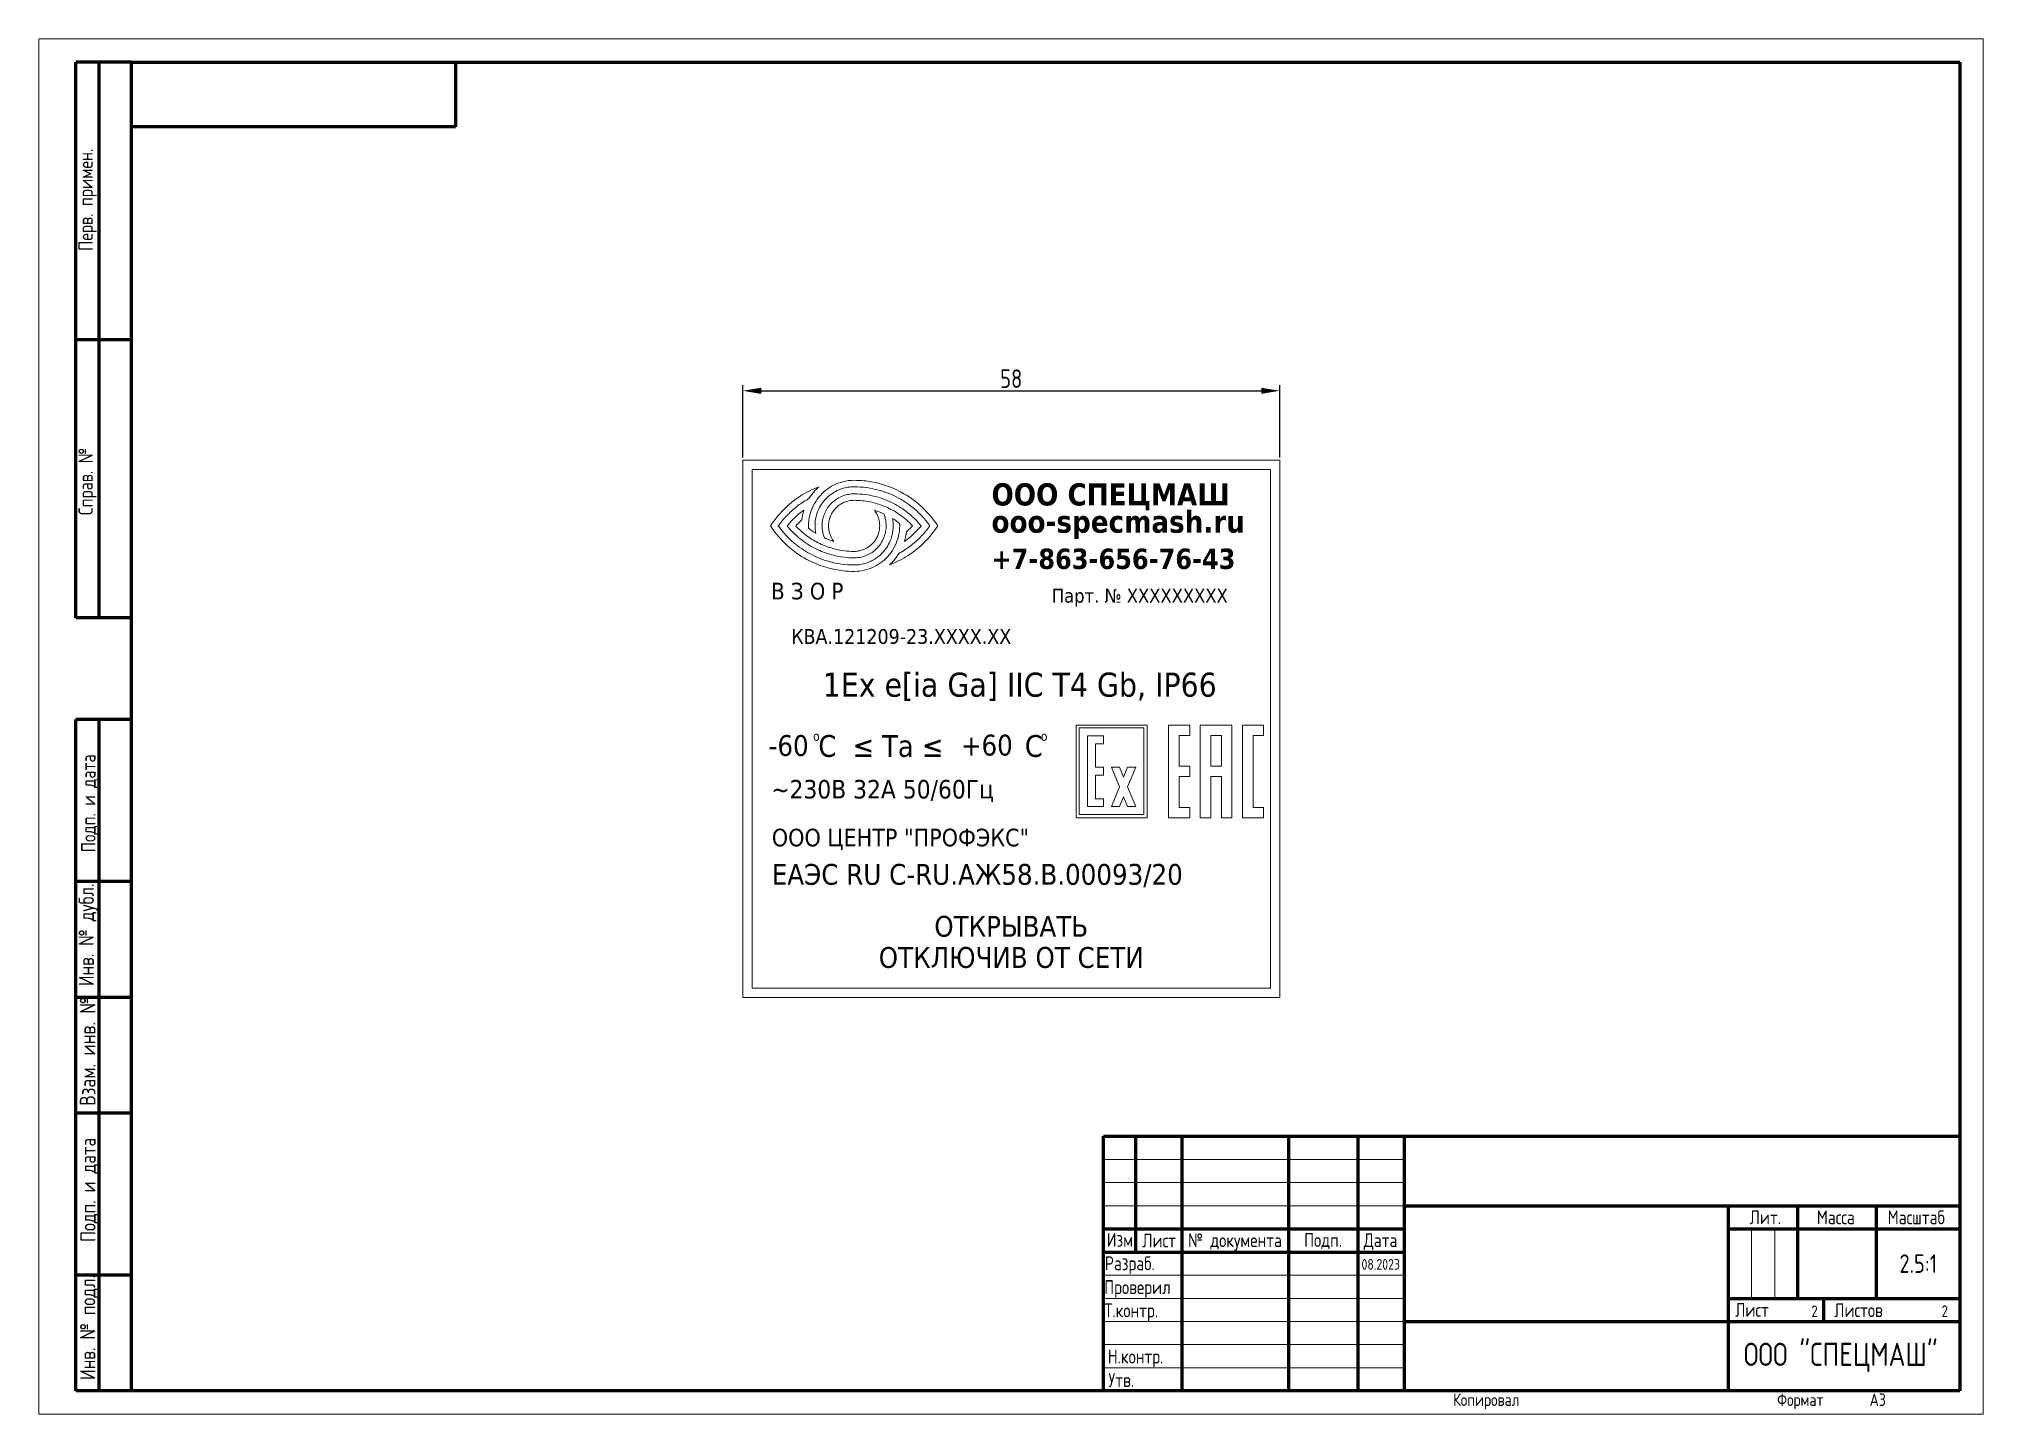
# Model space of a CAD drawing. Header units: millimetres. Extents: x -20 to 400, y -5 to 292.
import ezdxf
from ezdxf.enums import TextEntityAlignment as Align

# ---------------------------------------------------------------- set-up
doc = ezdxf.new("R2010")
doc.units = ezdxf.units.MM
doc.linetypes.add('K5LT_BASIC', pattern=[0])
doc.linetypes.add('K5LT_THIN', pattern=[0])
for name, color, linetype in [('BORDER_TEXT', 7, 'Continuous'), ('TEXT', 4, 'Continuous'), ('TEXT_TRANSLATION_EN', 51, 'Continuous'), ('TITLE_TEXT', 7, 'Continuous')]:
    doc.layers.add(name, color=color, linetype=linetype)
doc.layers.add('Системный слой (1)', color=252, linetype='Continuous', true_color=0x909090)
doc.styles.get("Standard").update_dxf_attribs({"font": 'GOST_A.TTF'})
doc.styles.add('Tahoma', font='tahomabd.ttf', dxfattribs={"height": 3})
doc.dimstyles.get("Standard").update_dxf_attribs({"dimtxt": 4, "dimasz": 4, "dimexe": 1.25, "dimexo": 0.625, "dimtad": 1, "dimtxsty": 'Standard', "dimcen": 2.5, "dimazin": 3, "dimtfac": 1, "dimtmove": 0, "dimatfit": 3})

# ---------------------------------------------------------------- blocks, each defined once
blk = doc.blocks.new('Border_A3')
at = {"color": 7, "linetype": 'K5LT_THIN', "lineweight": 18}
for p, q in [((-20, -5), (-20, 292)), ((-20, 292), (400, 292)), ((400, 292), (400, -5)), ((210, 50), (275, 50)), ((210, 45), (275, 45)), ((210, 40), (275, 40)), ((349.96, 20), (349.96, 35)), ((354.98, 20), (354.98, 35)), ((210, 25), (275, 25)), ((210, 20), (275, 20)), ((210, 15), (275, 15)), ((210, 10), (275, 10)), ((210, 5), (275, 5)), ((400, -5), (-20, -5))]:
    blk.add_line(p, q, dxfattribs=at)
at = {"color": 7, "linetype": 'K5LT_BASIC', "lineweight": 60}
for p, q in [((-12, 167), (-12, 287)), ((0, 287), (-12, 287)), ((-7, 167), (-7, 287)), ((0, 0), (0, 287)), ((0, 287), (395, 287)), ((70, 287), (70, 273)), ((395, 287), (395, 0)), ((70, 273), (0, 273)), ((0, 227), (-12, 227)), ((0, 167), (-12, 167)), ((-12, 0), (-12, 145)), ((0, 145), (-12, 145)), ((-7, 0), (-7, 145)), ((0, 110), (-12, 110)), ((0, 85), (-12, 85)), ((0, 60), (-12, 60)), ((210, 55), (395, 55)), ((210, 0), (210, 55)), ((217, 30), (217, 55)), ((227, 0), (227, 55)), ((250, 0), (250, 55)), ((265, 0), (265, 55)), ((275, 0), (275, 55)), ((275, 40), (395, 40)), ((345, 0), (345, 40)), ((360, 20), (360, 40)), ((377, 20), (377, 40)), ((210, 35), (275, 35)), ((345, 35), (360, 35)), ((360, 35), (395, 35)), ((210, 30), (275, 30)), ((0, 25), (-12, 25)), ((345, 20), (395, 20)), ((365.57, 15), (365.57, 20)), ((275, 15), (345, 15)), ((345, 15), (395, 15)), ((0, 0), (-12, 0)), ((395, 0), (0, 0))]:
    blk.add_line(p, q, dxfattribs=at)
blk.add_line((345, 40), (275, 40))
at = {"color": 7, "char_height": 3.1, "attachment_point": 1, "rotation": 90, "line_spacing_factor": 1.064516}
for s, insert in [('Перв. примен.', (-11.45, 246.21)), ('Справ. №', (-11.45, 189.14)), ('Подп. и дата', (-10.86, 116.35))]:
    blk.add_mtext(s, dxfattribs=dict(at, insert=insert))
at = {"color": 7, "attachment_point": 1, "rotation": 90}
for s, insert, char_height in [('Инв. № дубл.', (-11.41, 87.42), 3.3), ('Взам. инв. №', (-11.17, 61.58), 3.4), ('Инв. № подл.', (-11.11, 2.37), 3.3)]:
    blk.add_mtext(s, dxfattribs=dict(at, insert=insert, char_height=char_height))
at = {"insert": (-11.04, 32.18), "char_height": 3.3, "attachment_point": 1, "rotation": 90}
blk.add_mtext_dynamic_manual_height_columns('Подп. и дата', width=23.8857, gutter_width=12.5, heights=[0], dxfattribs=at)
at = {"color": 7, "char_height": 2.7, "attachment_point": 1}
for s, insert in [('Копировал', (285.5, -0.55)), ('Формат', (355.5, -0.55)), ('A3', (375.5, -0.55))]:
    blk.add_mtext(s, dxfattribs=dict(at, insert=insert))
at = {"layer": 'BORDER_TEXT', "color": 7}
for s, height, p in [('Лит. ', 3, (353.72, 37.5)), ('Масса ', 3, (368.94, 37.5)), ('Масштаб ', 3, (386.33, 37.5)), ('Изм', 3, (213.52, 32.62)), ('Лист', 3, (222, 32.5)), ('№ документа ', 3, (239.15, 32.56)), ('Подп. ', 3, (258.19, 32.6)), ('Дата ', 3, (270.6, 32.56)), ('Разраб. ', 3, (216.43, 27.57)), ('Проверил ', 3, (218.08, 22.41)), ('Т.контр. ', 3, (216.75, 17.4)), ('Лист ', 3, (350.85, 17.5)), ('Листов ', 3, (373.86, 17.44)), ('Н.контр. ', 3, (217.67, 7.44)), ('ООО "СПЕЦМАШ" ', 5, (370.53, 7.91)), ('Утв. ', 3, (214.6, 2.36))]:
    blk.add_text(s, height=height, dxfattribs=at).set_placement(p, align=Align.MIDDLE_CENTER)
for tag, height, p in [('RUTITLE', 4, (335, 47.5)), ('PROJECT_TITLE_2', 4, (313.54, 26.7)), ('PROJECT_TITLE_3', 4, (313.54, 19.47)), ('RUSHEET', 2.5, (363.59, 17.19)), ('RUSHTS', 2.5, (391.73, 17.23)), ('COMPANY', 4, (310, 7.5))]:
    blk.add_attdef(tag, text='', height=height, dxfattribs=at).set_placement(p, align=Align.MIDDLE_CENTER)
blk.add_attdef('PROJECT_TITLE_1', text='', height=4, dxfattribs=at).set_placement((313.31, 35.19), align=Align.TOP_CENTER)
at = {"layer": 'TEXT', "color": 7, "lineweight": 5}
for tag, p in [('RUDES', (227.5, 27.5)), ('RUCHECK', (227.5, 22.5)), ('RUTCONT', (227.5, 17.5)), ('RUNCONT', (227.5, 7.5)), ('RUPEM', (227.5, 2.5))]:
    blk.add_attdef(tag, text='', height=2.5, dxfattribs=at).set_placement(p, align=Align.MIDDLE_LEFT)
for tag, p in [('RUDESDATA', (269.87, 27.34)), ('RUCHECKDATA', (269.87, 22.35)), ('RUTCONTDATA', (269.87, 17.35)), ('RUNCONTDATA', (269.87, 7.35)), ('RUPEMDATA', (269.87, 2.35))]:
    blk.add_attdef(tag, text='', height=2.3, dxfattribs=at).set_placement(p, align=Align.MIDDLE_CENTER)
at = {"layer": 'TEXT_TRANSLATION_EN', "color": 7}
blk.add_attdef('SCALE', text='', height=4, dxfattribs=at).set_placement((386, 27.5), align=Align.MIDDLE_CENTER)
at = {"layer": 'TITLE_TEXT', "color": 7}
blk.add_attdef('RUTITLE_TOP_001', (68.04, 280.8), '', height=4, rotation=180, dxfattribs=at)
blk = doc.blocks.new('nameplate')
at = {"layer": 'Системный слой (1)', "color": 7, "linetype": 'K5LT_BASIC', "lineweight": 0}
for p, q in [((-57.95, 57.5), (-57.95, -58.5)), ((58.05, 57.5), (-57.95, 57.5)), ((-55.95, 55.5), (56.05, 55.5)), ((-55.95, -56.5), (-55.95, 55.5)), ((56.05, 55.5), (56.05, -56.5)), ((58.05, -58.5), (58.05, 57.5)), ((-33.88, 53.17), (-33.89, 53.17)), ((-33.89, 51.77), (-33.89, 51.77)), ((-33.88, 50.24), (-33.89, 50.24)), ((-33.89, 48.85), (-33.88, 48.85)), ((-50.27, 43.33), (-50.09, 43.57)), ((-50.09, 43.1), (-50.27, 43.33)), ((-46.51, 43.33), (-46.24, 43.61)), ((-46.24, 43.06), (-46.51, 43.33)), ((-21.54, 43.61), (-21.27, 43.33)), ((-21.27, 43.33), (-21.54, 43.05)), ((-17.68, 43.57), (-17.5, 43.33)), ((-17.5, 43.33), (-17.68, 43.09)), ((-33.88, 37.82), (-33.89, 37.82)), ((-33.89, 36.42), (-33.87, 36.42)), ((-33.88, 34.89), (-33.89, 34.89)), ((14.05, 0.32), (14.05, -19.69)), ((29.39, 0.32), (14.05, 0.32)), ((29.39, -19.69), (29.39, 0.32)), ((34.05, 0.31), (34.05, -19.69)), ((38.61, 0.31), (34.05, 0.31)), ((38.61, -1.91), (38.61, 0.31)), ((47.72, 0.31), (40.89, 0.31)), ((40.89, 0.31), (40.89, -19.69)), ((47.72, -19.69), (47.72, 0.31)), ((50, 0.31), (50, -19.69)), ((54.56, 0.31), (50, 0.31)), ((54.56, -1.91), (54.56, 0.31)), ((14.75, -0.31), (14.75, -19.01)), ((28.69, -0.31), (14.75, -0.31)), ((19.97, -2.01), (16.49, -2.01)), ((16.49, -2.01), (16.49, -17.31)), ((18.23, -3.71), (19.97, -3.71)), ((18.23, -8.81), (18.23, -3.71)), ((19.97, -3.71), (19.97, -2.01)), ((28.69, -19.01), (28.69, -0.31)), ((36.33, -1.91), (38.61, -1.91)), ((36.33, -8.57), (36.33, -1.91)), ((43.16, -1.91), (43.16, -8.57)), ((45.44, -1.91), (43.16, -1.91)), ((45.44, -8.57), (45.44, -1.91)), ((52.28, -1.91), (54.56, -1.91)), ((52.28, -17.46), (52.28, -1.91)), ((19.97, -8.81), (18.23, -8.81)), ((18.23, -15.61), (18.23, -10.51)), ((18.23, -10.51), (19.97, -10.51)), ((19.97, -10.51), (19.97, -8.81)), ((23.46, -8.81), (21.72, -8.81)), ((21.72, -8.81), (23.46, -13.06)), ((24.33, -10.93), (23.46, -8.81)), ((25.2, -8.81), (24.33, -10.93)), ((26.95, -8.81), (25.2, -8.81)), ((25.2, -13.06), (26.95, -8.81)), ((38.61, -8.57), (36.33, -8.57)), ((36.33, -17.46), (36.33, -10.8)), ((36.33, -10.8), (38.61, -10.8)), ((38.61, -10.8), (38.61, -8.57)), ((43.16, -8.57), (45.44, -8.57)), ((43.16, -19.69), (43.16, -10.8)), ((43.16, -10.8), (45.44, -10.8)), ((45.44, -10.8), (45.44, -19.69)), ((19.97, -15.61), (18.23, -15.61)), ((19.97, -17.31), (19.97, -15.61)), ((23.46, -13.06), (21.72, -17.31)), ((23.46, -17.31), (24.33, -15.18)), ((24.33, -15.18), (25.2, -17.31)), ((26.95, -17.31), (25.2, -13.06)), ((14.05, -19.69), (29.39, -19.69)), ((14.75, -19.01), (28.69, -19.01)), ((16.49, -17.31), (19.97, -17.31)), ((21.72, -17.31), (23.46, -17.31)), ((25.2, -17.31), (26.95, -17.31)), ((34.05, -19.69), (38.61, -19.69)), ((38.61, -17.46), (36.33, -17.46)), ((38.61, -19.69), (38.61, -17.46)), ((40.89, -19.69), (43.16, -19.69)), ((45.44, -19.69), (47.72, -19.69)), ((50, -19.69), (54.56, -19.69)), ((54.56, -17.46), (52.28, -17.46)), ((54.56, -19.69), (54.56, -17.46)), ((-57.95, -58.5), (58.05, -58.5)), ((56.05, -56.5), (-55.95, -56.5))]:
    blk.add_line(p, q, dxfattribs=at)
blk.add_arc((-33.88, 51.37), 0.4, 89.9775, 90.5389, dxfattribs=at)
for points in [[(-41.5, 51.78), (-42.94, 51.23), (-45.67, 49.84), (-49.21, 46.97), (-51.13, 44.61), (-51.95, 43.33)], [(-43.58, 49.28), (-43.39, 49.59), (-42.98, 50.19), (-42.28, 51.03), (-41.77, 51.54), (-41.5, 51.78)], [(-50.09, 43.57), (-49.52, 44.35), (-48.25, 45.83), (-46.06, 47.75), (-44.43, 48.81), (-43.58, 49.28)], [(-44.74, 46.74), (-45.19, 46.42), (-46.06, 45.73), (-47.26, 44.59), (-48, 43.76), (-48.34, 43.33)], [(-45.19, 44.61), (-45.16, 44.85), (-45.09, 45.34), (-44.94, 46.05), (-44.81, 46.51), (-44.74, 46.74)], [(-46.24, 43.61), (-45.9, 43.96), (-45.55, 44.29), (-45.19, 44.61)], [(-43.73, 43.33), (-43.73, 43.27), (-43.72, 43.16), (-43.72, 42.99), (-43.71, 42.87), (-43.71, 42.81)], [(-42.18, 41.72), (-42.21, 41.89), (-42.27, 42.25), (-42.32, 42.78), (-42.33, 43.15), (-42.33, 43.33)], [(-40.8, 43.33), (-40.8, 43.02), (-40.76, 42.41), (-40.58, 41.54), (-40.39, 40.98), (-40.28, 40.71)], [(-26.97, 43.33), (-26.97, 43.64), (-27.01, 44.25), (-27.19, 45.13), (-27.38, 45.69), (-27.49, 45.96)], [(-26.27, 34.89), (-24.84, 35.43), (-22.11, 36.83), (-18.56, 39.7), (-16.65, 42.06), (-15.82, 43.33)], [(-25.6, 44.95), (-25.56, 44.77), (-25.5, 44.42), (-25.45, 43.88), (-25.44, 43.52), (-25.44, 43.33)], [(-24.06, 43.85), (-24.55, 44.25), (-25.06, 44.61), (-25.6, 44.95)], [(-17.68, 43.09), (-18.26, 42.31), (-19.52, 40.84), (-21.71, 38.92), (-23.34, 37.85), (-24.2, 37.38)], [(-24.05, 43.33), (-24.05, 43.39), (-24.05, 43.51), (-24.05, 43.68), (-24.06, 43.8), (-24.06, 43.85)], [(-23.04, 39.92), (-22.59, 40.25), (-21.72, 40.94), (-20.51, 42.07), (-19.78, 42.9), (-19.43, 43.33)], [(-22.59, 42.06), (-22.61, 41.81), (-22.68, 41.33), (-22.84, 40.62), (-22.96, 40.15), (-23.04, 39.92)], [(-21.54, 43.05), (-21.87, 42.71), (-22.22, 42.37), (-22.59, 42.06)], [(-24.2, 37.38), (-24.39, 37.07), (-24.8, 36.47), (-25.49, 35.64), (-26.01, 35.13), (-26.27, 34.89)]]:
    blk.add_open_spline(points, degree=3, dxfattribs=at)
for points, knots in [([(-33.89, 53.17), (-34.73, 53.17), (-36.27, 52.97), (-38.31, 52.2), (-40.09, 51.06), (-41.6, 49.56), (-42.79, 47.71), (-43.54, 45.63), (-43.73, 44.11), (-43.73, 43.33)], [0, 0, 0, 0, 1.082918, 2.044906, 2.973635, 3.984051, 4.990222, 5.993544, 7, 7, 7, 7]), ([(-42.33, 43.33), (-42.33, 44.01), (-42.18, 45.26), (-41.59, 46.93), (-40.7, 48.41), (-39.5, 49.72), (-37.99, 50.79), (-36.41, 51.45), (-35.02, 51.73), (-34.22, 51.77), (-33.89, 51.77)], [0, 0, 0, 0, 1.167201, 2.206743, 3.209194, 4.324773, 5.479816, 6.611319, 7.426826, 8, 8, 8, 8]), ([(-15.82, 43.33), (-16.96, 45.08), (-19.5, 47.98), (-23.97, 50.95), (-28.06, 52.49), (-31.35, 53.08), (-33.17, 53.17), (-33.88, 53.17)], [0, 0, 0, 0, 1.476951, 2.724215, 3.783066, 4.526128, 5, 5, 5, 5]), ([(-33.88, 51.77), (-32.04, 51.77), (-28.67, 51.3), (-24.29, 49.52), (-20.6, 46.97), (-18.59, 44.8), (-17.68, 43.57)], [0, 0, 0, 0, 1.113411, 2.091047, 3.007986, 4, 4, 4, 4]), ([(-33.89, 50.24), (-34.31, 50.24), (-35.14, 50.17), (-36.37, 49.83), (-37.6, 49.22), (-38.73, 48.33), (-39.62, 47.27), (-40.27, 46.1), (-40.69, 44.81), (-40.8, 43.85), (-40.8, 43.33)], [0, 0, 0, 0, 0.872067, 1.783533, 2.812281, 3.931684, 4.999307, 5.937269, 6.909952, 8, 8, 8, 8]), ([(-39.41, 43.33), (-39.41, 43.54), (-39.38, 44), (-39.24, 44.76), (-38.93, 45.65), (-38.41, 46.56), (-37.68, 47.39), (-36.85, 48.02), (-35.97, 48.47), (-35, 48.77), (-34.28, 48.85), (-33.89, 48.85)], [0, 0, 0, 0, 0.6054, 1.381612, 2.372438, 3.522216, 4.722894, 5.848795, 6.826984, 7.850095, 9, 9, 9, 9]), ([(-19.43, 43.33), (-20.27, 44.37), (-22.11, 46.2), (-25.4, 48.34), (-29.29, 49.85), (-32.25, 50.24), (-33.88, 50.24)], [0, 0, 0, 0, 0.987225, 1.901853, 2.881912, 4, 4, 4, 4]), ([(-33.88, 48.85), (-32.71, 48.85), (-30.49, 48.62), (-27.33, 47.66), (-24.28, 46.06), (-22.42, 44.53), (-21.54, 43.61)], [0, 0, 0, 0, 0.968998, 1.874732, 2.863978, 4, 4, 4, 4]), ([(-27.49, 45.96), (-27.92, 46.15), (-28.59, 46.42), (-29.28, 46.63), (-29.51, 46.7)], [0, 0, 0, 0, 2, 3, 3, 3, 3]), ([(-29.51, 46.7), (-29.32, 46.46), (-29.01, 45.97), (-28.67, 45.21), (-28.48, 44.51), (-28.38, 43.89), (-28.37, 43.51), (-28.37, 43.33)], [0, 0, 0, 0, 1.315259, 2.437693, 3.473305, 4.322133, 5, 5, 5, 5]), ([(-51.95, 43.33), (-50.82, 41.59), (-48.28, 38.7), (-43.9, 35.77), (-39.89, 34.23), (-36.61, 33.61), (-34.7, 33.5), (-33.88, 33.5)], [0, 0, 0, 0, 1.473696, 2.713413, 3.719151, 4.467678, 5, 5, 5, 5]), ([(-33.89, 34.89), (-35.74, 34.89), (-39.1, 35.36), (-43.48, 37.15), (-47.17, 39.7), (-49.18, 41.86), (-50.09, 43.1)], [0, 0, 0, 0, 1.112587, 2.08958, 3.006854, 4, 4, 4, 4]), ([(-48.34, 43.33), (-47.34, 42.09), (-45.18, 40.03), (-41.57, 37.94), (-38.32, 36.87), (-35.78, 36.48), (-34.41, 36.42), (-33.89, 36.42)], [0, 0, 0, 0, 1.475015, 2.733327, 3.812271, 4.557236, 5, 5, 5, 5]), ([(-33.89, 37.82), (-35.31, 37.82), (-37.9, 38.14), (-41.23, 39.35), (-43.98, 40.99), (-45.52, 42.32), (-46.24, 43.06)], [0, 0, 0, 0, 1.174759, 2.196943, 3.087832, 4, 4, 4, 4]), ([(-43.71, 42.81), (-43.39, 42.55), (-42.88, 42.18), (-42.36, 41.83), (-42.18, 41.72)], [0, 0, 0, 0, 2, 3, 3, 3, 3]), ([(-38.26, 39.97), (-38.36, 40.09), (-38.57, 40.39), (-38.89, 40.95), (-39.17, 41.65), (-39.36, 42.46), (-39.41, 43.03), (-39.41, 43.33)], [0, 0, 0, 0, 0.666008, 1.581183, 2.703709, 3.798166, 5, 5, 5, 5]), ([(-28.37, 43.33), (-28.37, 42.95), (-28.44, 42.23), (-28.74, 41.26), (-29.19, 40.37), (-29.83, 39.54), (-30.65, 38.82), (-31.57, 38.29), (-32.45, 37.98), (-33.22, 37.84), (-33.68, 37.82), (-33.88, 37.82)], [0, 0, 0, 0, 1.149599, 2.172477, 3.150525, 4.276927, 5.478457, 6.629274, 7.62072, 8.396312, 9, 9, 9, 9]), ([(-25.44, 43.33), (-25.44, 42.66), (-25.59, 41.41), (-26.19, 39.73), (-27.07, 38.26), (-28.27, 36.95), (-29.78, 35.88), (-31.36, 35.22), (-32.75, 34.94), (-33.55, 34.89), (-33.88, 34.89)], [0, 0, 0, 0, 1.167039, 2.206431, 3.208685, 4.324096, 5.479033, 6.610596, 7.426375, 8, 8, 8, 8]), ([(-33.88, 33.5), (-33.04, 33.5), (-31.5, 33.7), (-29.46, 34.47), (-27.69, 35.61), (-26.17, 37.11), (-24.99, 38.95), (-24.23, 41.04), (-24.05, 42.55), (-24.05, 43.33)], [0, 0, 0, 0, 1.082885, 2.044833, 2.973473, 3.98378, 4.989841, 5.993261, 7, 7, 7, 7]), ([(-33.87, 36.42), (-33.35, 36.42), (-32.4, 36.53), (-31.11, 36.96), (-29.94, 37.61), (-28.88, 38.5), (-27.99, 39.63), (-27.39, 40.86), (-27.05, 42.09), (-26.97, 42.92), (-26.97, 43.33)], [0, 0, 0, 0, 1.091018, 2.064485, 3.003037, 4.070718, 5.190012, 6.218582, 7.129407, 8, 8, 8, 8]), ([(-40.28, 40.71), (-40.07, 40.61), (-39.41, 40.33), (-38.72, 40.1), (-38.26, 39.97)], [0, 0, 0, 0, 1.333333, 4, 4, 4, 4])]:
    blk.add_open_spline(points, degree=3, knots=knots, dxfattribs=at)
at = {"layer": 'Системный слой (1)', "color": 7, "linetype": 'K5LT_BASIC', "lineweight": 0, "attachment_point": 1}
for s, width, insert, char_height in [('{\\fTahoma|b1|i0|c204|p34;ООО СПЕЦМАШ}', 62.1603, (-4.21, 52.53), 4.8), ('{\\fTahoma|b1|i0|c0|p34;ooo-specmash.ru}', 50.6838, (-4.21, 46.65), 4.8), ('{\\fTahoma|b1|i0|c0|p34;+7-863-656-76-43}', 33.4779, (-4.21, 38.42), 4.4), ('{\\fTahoma|b0|i0|c204|p34;В З О Р}', 19.7459, (-51.8, 31.04), 3.6)]:
    blk.add_mtext_dynamic_manual_height_columns(s, width=width, gutter_width=12.5, heights=[0], dxfattribs=dict(at, insert=insert, char_height=char_height))
at = {"layer": 'Системный слой (1)', "color": 7, "linetype": 'K5LT_BASIC', "lineweight": 0, "insert": (-51.67, -22.08), "char_height": 4.5, "attachment_point": 1, "line_spacing_factor": 1.2, "style": 'Tahoma'}
blk.add_mtext_dynamic_manual_height_columns('\\pt72;{\\H0.84444x;ООО ЦЕНТР "ПРОФЭКС"\\P}ЕАЭС RU C-RU.АЖ58.В.00093/20', width=120.743, gutter_width=15, heights=[0], dxfattribs=at)
at = {"layer": 'Системный слой (1)', "color": 7, "linetype": 'K5LT_BASIC', "lineweight": 0, "style": 'Tahoma'}
for tag, height, p in [('BATCH_NUMBER', 3, (27.82, 28.24)), ('BOX_FULL_NAME', 3.2, (-23.73, 19.44)), ('EXPLOSION_TAG', 5.2, (1.88, 9.04)), ('JUST_ATTRIB_1', 4.5, (0.05, -43.15)), ('JUST_ATTRIB_2', 4.5, (0.05, -49.88))]:
    blk.add_attdef(tag, text='', height=height, dxfattribs=at).set_placement(p, align=Align.MIDDLE_CENTER)
blk.add_attdef('MINUS_TEMPERATURE', text='', height=4.5, dxfattribs=at).set_placement((-43.71, -4.11), align=Align.MIDDLE_RIGHT)
for tag, p, height in [('JUST_ATTRIB_4', (-42.75, -3.08), 2), ('JUST_ATTRIB_3', (-41.62, -6.55), 4.7), ('JUST_ATTRIB_4', (6.45, -3.08), 2)]:
    blk.add_attdef(tag, p, '', height=height, dxfattribs=at)
for tag, height, p in [('PLUS_TEMPERATURE', 4.5, (-10.82, -4.02)), ('V_I_F', 4, (-51.8, -13.55))]:
    blk.add_attdef(tag, text='', height=height, dxfattribs=at).set_placement(p, align=Align.MIDDLE_LEFT)

msp = doc.modelspace()

# ---------------------------------------------------------------- block references
ref = msp.add_blockref('Border_A3', (0, 0))
ref.add_attrib('RUDESDATA', '08.2023', dxfattribs={"layer": 'TEXT', "color": 7, "lineweight": 5, "height": 2.3}).set_placement((269.875, 27.338), align=Align.MIDDLE_CENTER)
ref.add_attrib('SCALE', '2.5:1', dxfattribs={"layer": 'TEXT_TRANSLATION_EN', "color": 7, "height": 4}).set_placement((386, 27.5), align=Align.MIDDLE_CENTER)
ref.add_attrib('RUSHEET', '2', dxfattribs={"layer": 'BORDER_TEXT', "color": 7, "height": 2.5}).set_placement((363.586, 17.193), align=Align.MIDDLE_CENTER)
ref.add_attrib('RUSHTS', '2', dxfattribs={"layer": 'BORDER_TEXT', "color": 7, "height": 2.5}).set_placement((391.728, 17.231), align=Align.MIDDLE_CENTER)
ref = msp.add_blockref('nameplate', (190, 143.5))
ref.add_attrib('BATCH_NUMBER', 'Парт. № XXXXXXXXX', dxfattribs={"layer": 'Системный слой (1)', "color": 7, "linetype": 'K5LT_BASIC', "lineweight": 0, "height": 3, "style": 'Tahoma'}).set_placement((217.819, 171.745), align=Align.MIDDLE_CENTER)
ref.add_attrib('MINUS_TEMPERATURE', '-60', dxfattribs={"layer": 'Системный слой (1)', "color": 7, "linetype": 'K5LT_BASIC', "lineweight": 0, "height": 4.5, "style": 'Tahoma'}).set_placement((146.291, 139.394), align=Align.MIDDLE_RIGHT)
ref.add_attrib('PLUS_TEMPERATURE', '+60', dxfattribs={"layer": 'Системный слой (1)', "color": 7, "linetype": 'K5LT_BASIC', "lineweight": 0, "height": 4.5, "style": 'Tahoma'}).set_placement((179.18, 139.484), align=Align.MIDDLE_LEFT)
ref.add_attrib('EXPLOSION_TAG', '1Ex e[ia Ga] IIC T4 Gb, IP66', dxfattribs={"layer": 'Системный слой (1)', "color": 7, "linetype": 'K5LT_BASIC', "lineweight": 0, "height": 5.2, "style": 'Tahoma'}).set_placement((191.881, 152.536), align=Align.MIDDLE_CENTER)
ref.add_attrib('BOX_FULL_NAME', 'КВА.121209-23.XXXX.XX', dxfattribs={"layer": 'Системный слой (1)', "color": 7, "linetype": 'K5LT_BASIC', "lineweight": 0, "height": 3.2, "style": 'Tahoma'}).set_placement((166.274, 162.94), align=Align.MIDDLE_CENTER)
ref.add_attrib('V_I_F', '~230В 32А 50/60Гц', dxfattribs={"layer": 'Системный слой (1)', "color": 7, "linetype": 'K5LT_BASIC', "lineweight": 0, "height": 4, "style": 'Tahoma'}).set_placement((138.201, 129.955), align=Align.MIDDLE_LEFT)
ref.add_attrib('JUST_ATTRIB_1', 'ОТКРЫВАТЬ', dxfattribs={"layer": 'Системный слой (1)', "color": 7, "linetype": 'K5LT_BASIC', "lineweight": 0, "height": 4.5, "style": 'Tahoma'}).set_placement((190.048, 100.348), align=Align.MIDDLE_CENTER)
ref.add_attrib('JUST_ATTRIB_2', 'ОТКЛЮЧИВ ОТ СЕТИ', dxfattribs={"layer": 'Системный слой (1)', "color": 7, "linetype": 'K5LT_BASIC', "lineweight": 0, "height": 4.5, "style": 'Tahoma'}).set_placement((190.048, 93.622), align=Align.MIDDLE_CENTER)
ref.add_attrib('JUST_ATTRIB_3', 'C  ≤ Ta ≤          C', (148.38, 136.948), dxfattribs={"layer": 'Системный слой (1)', "color": 7, "linetype": 'K5LT_BASIC', "lineweight": 0, "height": 4.7, "style": 'Tahoma'})
ref.add_attrib('JUST_ATTRIB_4', 'o', (147.247, 140.416), dxfattribs={"layer": 'Системный слой (1)', "color": 7, "linetype": 'K5LT_BASIC', "lineweight": 0, "height": 2, "style": 'Tahoma'})
ref.add_attrib('JUST_ATTRIB_4', 'o', (196.449, 140.416), dxfattribs={"layer": 'Системный слой (1)', "color": 7, "linetype": 'K5LT_BASIC', "lineweight": 0, "height": 2, "style": 'Tahoma'})

# ---------------------------------------------------------------- dimensions: what is measured, and where the dimension line sits
at = {"color": 7}
msp.add_linear_dim(base=(132.048, 216), p1=(132.048, 201), p2=(248.048, 201), text='58', dimstyle='Standard', dxfattribs=at).render()

doc.saveas('drawing.dxf')
